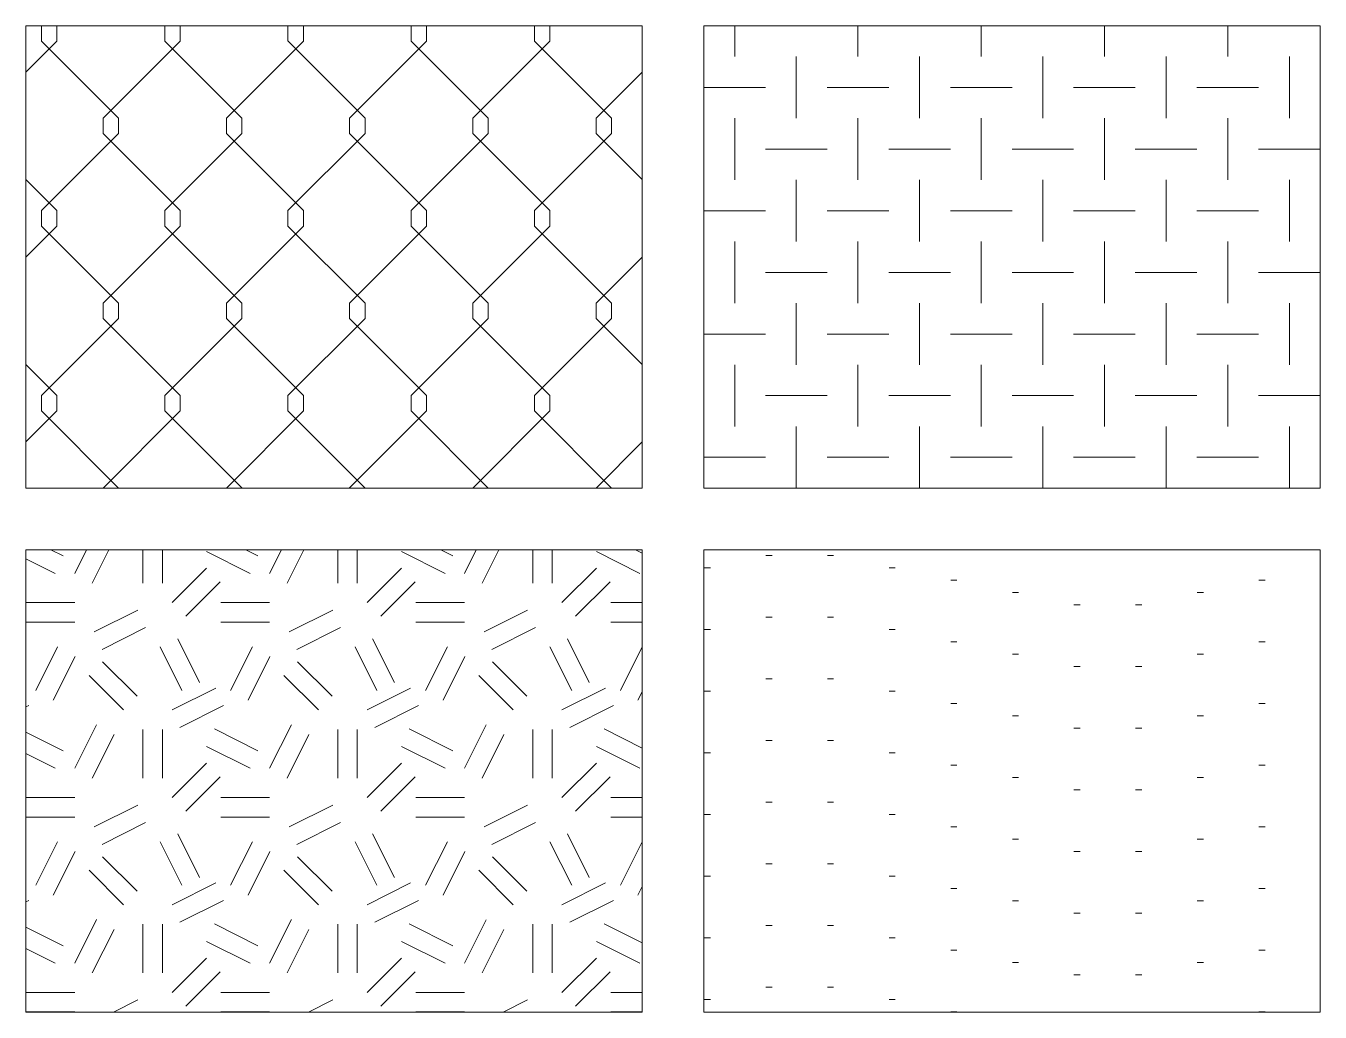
# Model space of a CAD drawing. Header units: millimetres. Extents: x 0 to 108, y -34 to 100.
# Drawn here: x 0 to 42, y 0 to 32 of the extents above; entities that cross this region are included whole.
import ezdxf

# ---------------------------------------------------------------- set-up
doc = ezdxf.new("R2010")
doc.units = ezdxf.units.MM
doc.layers.get('0').update_dxf_attribs({"linetype": 'CONTINUOUS', "lineweight": 0})

msp = doc.modelspace()

# ---------------------------------------------------------------- hatches: boundary and pattern name
at = {"linetype": 'Continuous', "lineweight": 0}
h = msp.add_hatch(dxfattribs=at)
h.set_pattern_fill('CHAINLNK', color=3, scale=5, style=0, pattern_type=0)
h.set_pattern_definition([(90, (0.5, 1.5), (-2, 3), [0.5, -5.5]), (90, (1, 1.5), (-2, 3), [0.5, -5.5]), (45, (0.5, 2), (-10, -9), [3.53553, -13.43503]), (135, (1, 2), (-10, 9), [3.53553, -13.43503])])
h.paths.add_polyline_path([(0, 32), (0, 17), (20, 17), (20, 32)], flags=0)
h = msp.add_hatch(dxfattribs=at)
h.set_pattern_fill('DIAPLATE', color=3, scale=32, style=0, pattern_type=0)
h.set_pattern_definition([(0, (0, 0), (2, 2), [2, -2]), (90, (1, 1), (-2, 2), [2, -2])])
h.paths.add_polyline_path([(22, 32), (22, 17), (42, 17), (42, 32)], flags=0)
h = msp.add_hatch(dxfattribs=at)
h.set_pattern_fill('GEOL2', color=3, scale=6.324555, style=0, pattern_type=0)
h.set_pattern_definition([(0, (0, 0), (6.3246, 6.3246), [1.5811, -4.7434]), (0, (0, 0.6325), (6.3246, 6.3246), [1.5811, -4.7434]), (90, (3.795, 1.265), (-6.3246, 6.3246), [1.5811, -4.7434]), (90, (4.427, 1.265), (-6.3246, 6.3246), [1.5811, -4.7434]), (45, (4.7434, 0.6325), (0, 6.3246), [1.5811, -7.3631]), (45, (5.186, 0.1897), (0, 6.3246), [1.5811, -7.3631]), (135, (3.1623, 3.4785), (-6.3246, 0), [1.5811, -7.3631]), (135, (3.605, 3.9212), (-6.3246, 0), [1.5811, -7.3631]), (26.565, (4.7434, 3.4785), (6.32456, 0), [1.5811, -12.561]), (26.565, (4.9964, 2.9093), (6.32456, 0), [1.5811, -12.561]), (26.565, (2.2136, 6.0083), (6.32456, 0), [1.5811, -12.561]), (26.565, (2.4666, 5.439), (6.32456, 0), [1.5811, -12.561]), (63.435, (1.581, 1.581), (0, 6.32456), [1.5811, -12.561]), (63.435, (2.1503, 1.265), (0, 6.32456), [1.5811, -12.561]), (63.435, (0.8854, 3.7947), (0, 6.32456), [1.5811, -12.561]), (63.435, (0.3162, 4.111), (0, 6.32456), [1.5811, -12.561]), (116.565, (5.6289, 4.364), (-0, 6.32456), [1.5811, -12.561]), (116.565, (5.0596, 4.111), (-0, 6.32456), [1.5811, -12.561]), (153.435, (0.9487, 1.581), (-6.32456, 0), [1.5811, -12.561]), (153.435, (1.2017, 2.1503), (-6.32456, 0), [1.5811, -12.561])])
h.paths.add_polyline_path([(0, 15), (0, 0), (20, 0), (20, 15)], flags=0)
h = msp.add_hatch(dxfattribs=at)
h.set_pattern_fill('GEOL8', color=3, scale=20, style=0, pattern_type=0)
h.set_pattern_definition([(0, (0, 20), (20, 2), [0.2, -9.8, 0.2, -9.8]), (0, (2, 2.4), (20, 2), [0.2, -5.8, 0.2, -13.8]), (0, (4, 2.8), (20, 2), [0.2, -1.8, 0.2, -17.8]), (0, (12, 1.6), (20, 2), [0.2, -5.8, 0.2, -13.8]), (0, (14, 1.2), (20, 2), [0.2, -1.8, 0.2, -17.8])])
h.paths.add_polyline_path([(22, 15), (22, 0), (42, 0), (42, 15)], flags=0)

# ---------------------------------------------------------------- linework, layer by layer
at = {"color": 1, "linetype": 'Continuous', "lineweight": 0}
for points in [[(0, 17), (20, 17), (20, 32), (0, 32)], [(22, 17), (42, 17), (42, 32), (22, 32)], [(0, 0), (20, 0), (20, 15), (0, 15)], [(22, 0), (42, 0), (42, 15), (22, 15)]]:
    msp.add_lwpolyline(points, close=True, dxfattribs=at)

doc.saveas('drawing.dxf')
